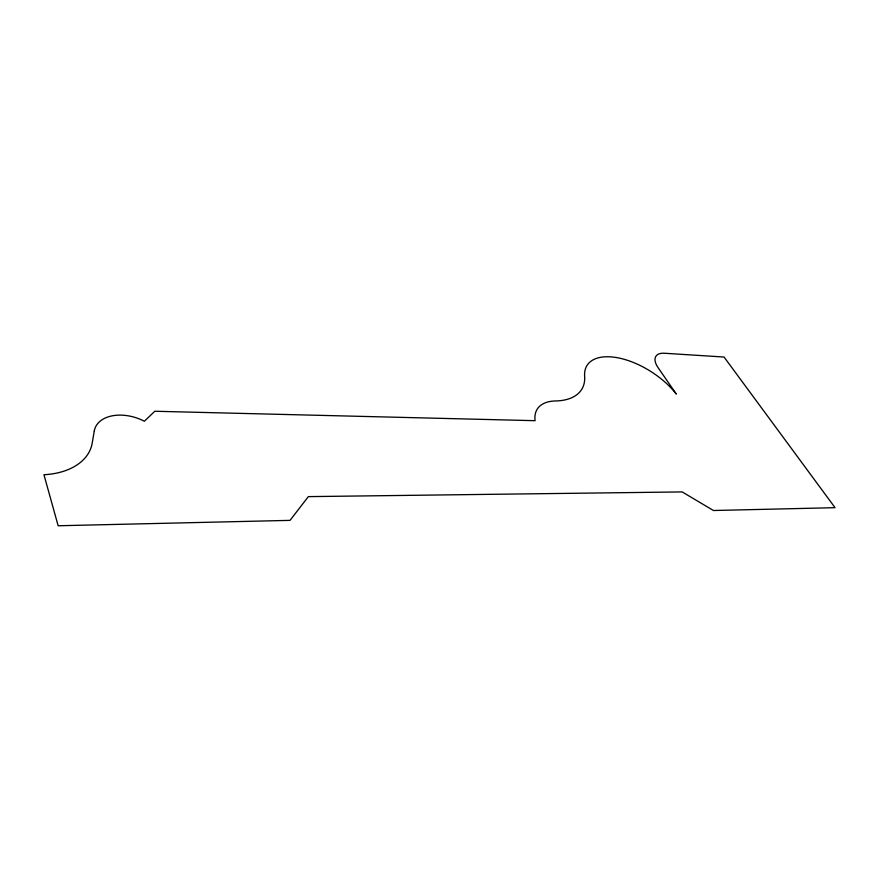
<?xml version="1.0" encoding="UTF-8"?>
<svg xmlns="http://www.w3.org/2000/svg" width="879" height="879" viewBox="0 0 879 879"><rect width="100%" height="100%" fill="white"/><g stroke="black" fill="none" stroke-linecap="round" stroke-linejoin="round"><path stroke-width="1.32" d="M94.295 430.93L92.185 443.181A69.034 44.686 14.5 0 1 43.95 474.726L58.146 525.763L290.037 520.368L308.331 496.624L682.181 491.921L713.451 510.512L835.05 507.677L724.054 357.039L664.381 353.248A22.854 10.998 33.1 0 0 658.063 367.62L676.314 394.078A57.86 29.403 32.9 0 0 618.091 357.852A57.86 29.403 32.9 0 0 584.634 376.245A69.353 36.325 30.1 0 1 555.396 400.967A47.741 26.095 32.5 0 0 535.091 420.689L154.803 411.251L144.365 421.25A35.929 23.392 18.4 0 0 94.295 430.93"/></g></svg>
